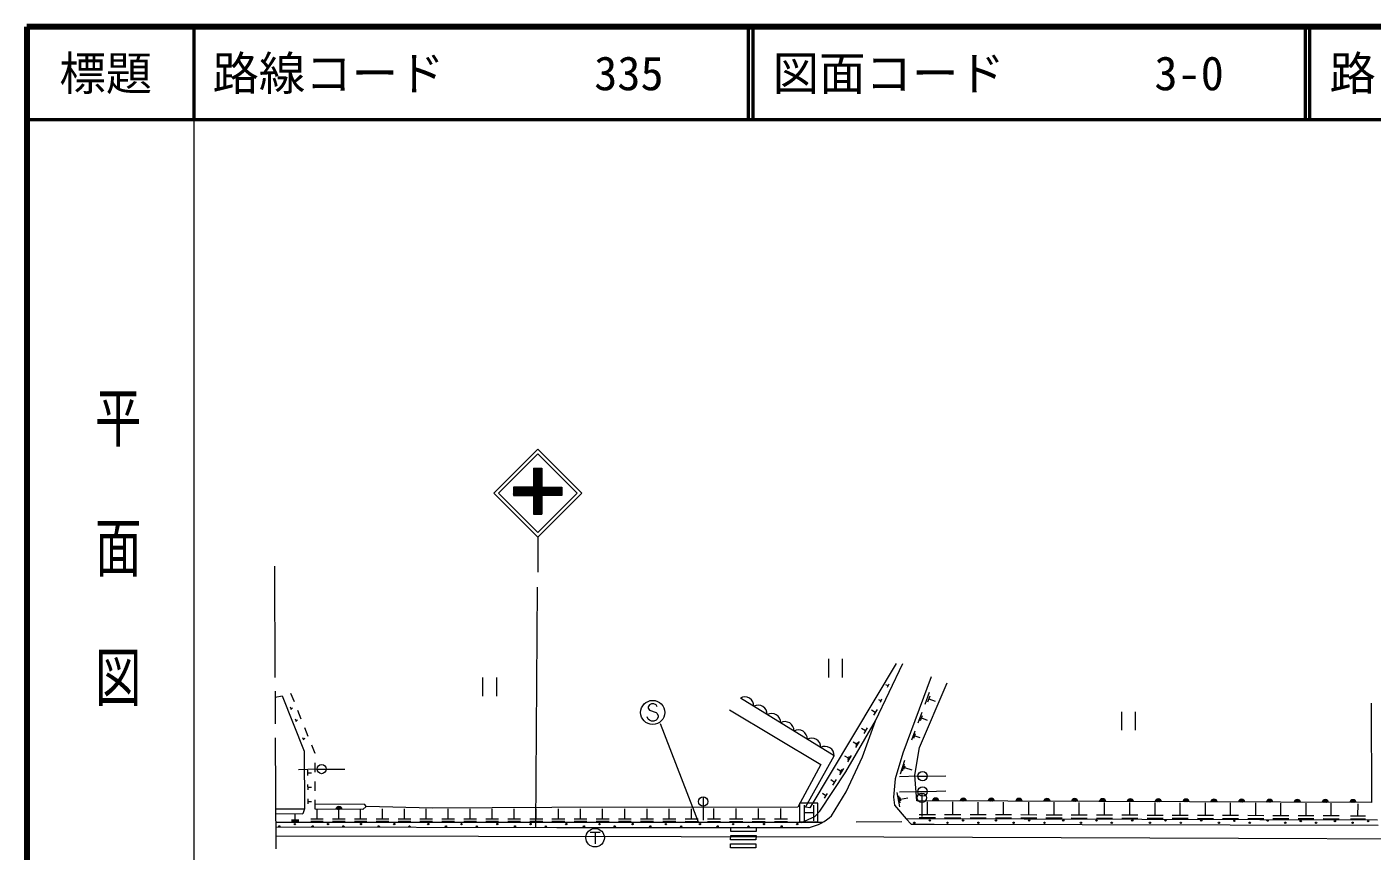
# Model space of a CAD drawing. Units: millimetres, scale not verified. Extents: x 40000 to 680000, y 20000 to 380000.
# Drawn here: x 40000 to 184981, y 291133 to 380000 of the extents above; entities that cross this region are included whole.
import ezdxf
from ezdxf.enums import TextEntityAlignment as Align

# ---------------------------------------------------------------- set-up
doc = ezdxf.new("R2010")
doc.units = ezdxf.units.MM
doc.header["$LTSCALE"] = 1000
doc.linetypes.add('CHAIN', pattern=[18.5, 12, -1.5, 3.5, -1.5])
for name, color, linetype, lineweight in [('M-BGD', 7, 'Continuous', 13), ('M-BGD-EXST', 7, 'Continuous', 13), ('M-BMK', 2, 'CHAIN', 13), ('M-BMK-OTRS', 5, 'Continuous', 13), ('M-STR-STRC', 7, 'Continuous', 13), ('M-TTL', 2, 'Continuous', 140), ('M-TTL-BAND', 7, 'Continuous', 13), ('M-TTL-LINE', 7, 'Continuous', 50)]:
    doc.layers.add(name, color=color, linetype=linetype, lineweight=lineweight)
doc.layers.add('M-TTL-TXT', color=7, linetype='Continuous')
doc.styles.add('@ＭＳ ゴシック', font='')
doc.styles.add('ＭＳ ゴシック', font='')
doc.styles.get('@ＭＳ ゴシック').set_extended_font_data('@MS Gothic')
doc.styles.get('ＭＳ ゴシック').set_extended_font_data('MS Gothic')

msp = doc.modelspace()

# ---------------------------------------------------------------- linework, layer by layer
at = {"layer": 'M-BGD'}
for p, q in [((126377, 311864), (126377, 309864)), ((127877, 311864), (127877, 309864)), ((133684, 311364), (124371, 295804)), ((89094, 309845), (89094, 307845)), ((90594, 309845), (90594, 307845)), ((132811, 308945), (132574, 309059)), ((132896, 309124), (132726, 308767)), ((66747, 307724), (67507, 307870)), ((68826, 307210), (68452, 308138)), ((126998, 301412), (116899, 307631)), ((132039, 307329), (131801, 307443)), ((132124, 307508), (131954, 307151)), ((136807, 306972), (137284, 308257)), ((137098, 307230), (137336, 307872)), ((137217, 307551), (137903, 307297)), ((68535, 306364), (68421, 306650)), ((68478, 306507), (68669, 306583)), ((69574, 305355), (69200, 306283)), ((131440, 306090), (131023, 306333)), ((131622, 306403), (131258, 305777)), ((136067, 304979), (136487, 306111)), ((157962, 306164), (157962, 304164)), ((159462, 306164), (159462, 304164)), ((184893, 307101), (184935, 296365)), ((69052, 305060), (68939, 305346)), ((68996, 305203), (69186, 305279)), ((136323, 305206), (136533, 305772)), ((136428, 305489), (137032, 305265)), ((69839, 303077), (69726, 303363)), ((69782, 303220), (69973, 303296)), ((70322, 303501), (69948, 304428)), ((130374, 304114), (129956, 304357)), ((130556, 304427), (130192, 303801)), ((135378, 303123), (135745, 304113)), ((135602, 303322), (135785, 303817)), ((135693, 303569), (136221, 303373)), ((71069, 301647), (70696, 302573)), ((71069, 301645), (71069, 301647)), ((129420, 302674), (129070, 302877)), ((129697, 302951), (129317, 302296)), ((129515, 302838), (129325, 302510)), ((71066, 299645), (71067, 300645)), ((128533, 301157), (128168, 301369)), ((128823, 301446), (128425, 300761)), ((128632, 301328), (128433, 300985)), ((134155, 299453), (134612, 300950)), ((134369, 299797), (134598, 300546)), ((134526, 299954), (134640, 300328)), ((134583, 300141), (135382, 299897)), ((71269, 299964), (69270, 299898)), ((70286, 299291), (70282, 299863)), ((70284, 299577), (70666, 299579)), ((71268, 299980), (72268, 299980)), ((72268, 299976), (74268, 299958)), ((127032, 298543), (126633, 298805)), ((127229, 298842), (126836, 298243)), ((127703, 299753), (127338, 299965)), ((127993, 300042), (127596, 299358)), ((127803, 299924), (127604, 299582)), ((136036, 299199), (134037, 299150)), ((136036, 299212), (137036, 299212)), ((137036, 299218), (139036, 299243)), ((70297, 297748), (70293, 298300)), ((70295, 298024), (70664, 298027)), ((71063, 297645), (71064, 298645)), ((126090, 297108), (125751, 297331)), ((126257, 297362), (125923, 296854)), ((134089, 295919), (133787, 297456)), ((136036, 297539), (134037, 297480)), ((136036, 297554), (137036, 297554)), ((137036, 297568), (139035, 297622)), ((70308, 296225), (70304, 296758)), ((70306, 296491), (70661, 296494)), ((71060, 295645), (71062, 296645)), ((125255, 296294), (123255, 296294)), ((123255, 296294), (123255, 294294)), ((123796, 294379), (123796, 296078)), ((124787, 296089), (124787, 294384)), ((125255, 294294), (125255, 296294)), ((134116, 296324), (133965, 297092)), ((134181, 296536), (134105, 296920)), ((134143, 296728), (134962, 296888)), ((184935, 296365), (135924, 296555)), ((137047, 295055), (137050, 296445)), ((139781, 295048), (139785, 296435)), ((142514, 295040), (142517, 296426)), ((145244, 295032), (145248, 296417)), ((147973, 295025), (147977, 296408)), ((150700, 295017), (150703, 296399)), ((153425, 295010), (153428, 296389)), ((156147, 295002), (156151, 296380)), ((158868, 294994), (158872, 296371)), ((161587, 294987), (161591, 296362)), ((164304, 294979), (164308, 296353)), ((167019, 294972), (167023, 296344)), ((169732, 294964), (169736, 296335)), ((172443, 294957), (172447, 296325)), ((175153, 294949), (175156, 296316)), ((177860, 294941), (177864, 296307)), ((180565, 294934), (180569, 296298)), ((183462, 294912), (183466, 296220)), ((66814, 295183), (69734, 295163)), ((69321, 294483), (68529, 294484)), ((69321, 294325), (68529, 294325)), ((68925, 294484), (68925, 295117)), ((71943, 294593), (70598, 294593)), ((71943, 294324), (70598, 294324)), ((76189, 295625), (71060, 295645)), ((71270, 294593), (71271, 295645)), ((74293, 294593), (72944, 294593)), ((74293, 294323), (72944, 294324)), ((73619, 294593), (73619, 295635)), ((76646, 294592), (75294, 294593)), ((76646, 294322), (75294, 294323)), ((75970, 294593), (75970, 295626)), ((79002, 294592), (77647, 294593)), ((79002, 294321), (77647, 294322)), ((78325, 294592), (78325, 295676)), ((81362, 294592), (80004, 294592)), ((81362, 294320), (80004, 294321)), ((80683, 294592), (80683, 295678)), ((83725, 294591), (82363, 294592)), ((83725, 294319), (82363, 294320)), ((83044, 294592), (83044, 295681)), ((86091, 294591), (84726, 294592)), ((86091, 294318), (84726, 294319)), ((85408, 294591), (85409, 295683)), ((88460, 294591), (87092, 294591)), ((88460, 294317), (87092, 294318)), ((87776, 294591), (87777, 295685)), ((90833, 294590), (89462, 294591)), ((90833, 294316), (89462, 294317)), ((90147, 294591), (90148, 295687)), ((93209, 294590), (91834, 294591)), ((93208, 294315), (91834, 294316)), ((92521, 294590), (92522, 295690)), ((95588, 294590), (94210, 294590)), ((95588, 294314), (94210, 294315)), ((94899, 294590), (94899, 295692)), ((97970, 294589), (96589, 294590)), ((97970, 294313), (96589, 294314)), ((97280, 294590), (97280, 295694)), ((100356, 294589), (98972, 294590)), ((100356, 294312), (98972, 294313)), ((99664, 294589), (99664, 295697)), ((102745, 294589), (101357, 294589)), ((102051, 294589), (102052, 295699)), ((105137, 294588), (103746, 294589)), ((104442, 294589), (104442, 295701)), ((107533, 294588), (106139, 294589)), ((106836, 294588), (106836, 295704)), ((109931, 294588), (108534, 294588)), ((109233, 294588), (109233, 295706)), ((112334, 294587), (110933, 294588)), ((111633, 294588), (111634, 295708)), ((114739, 294587), (113335, 294588)), ((114037, 294587), (114038, 295710)), ((117148, 294587), (115741, 294587)), ((116444, 294587), (116445, 295713)), ((119560, 294587), (118149, 294587)), ((118855, 294587), (118855, 295715)), ((121975, 294586), (120561, 294587)), ((121268, 294586), (121269, 295717)), ((123796, 295294), (124787, 295294)), ((185564, 294479), (134779, 294614)), ((137914, 294706), (136177, 294710)), ((137915, 295053), (136178, 295058)), ((140647, 294699), (138913, 294703)), ((140648, 295045), (138914, 295050)), ((143380, 295038), (141647, 295042)), ((143379, 294691), (141647, 294696)), ((146109, 294684), (144378, 294689)), ((146110, 295030), (144379, 295035)), ((148836, 294677), (147108, 294681)), ((148837, 295023), (147109, 295027)), ((151562, 294670), (149835, 294674)), ((151563, 295015), (149836, 295020)), ((154286, 294662), (152561, 294667)), ((154287, 295007), (152562, 295012)), ((157008, 294655), (155285, 294660)), ((157009, 295000), (155286, 295004)), ((159728, 294648), (158007, 294653)), ((159729, 294992), (158008, 294997)), ((162446, 294641), (160727, 294645)), ((162447, 294985), (160728, 294989)), ((165162, 294634), (163445, 294638)), ((165163, 294977), (163446, 294982)), ((167876, 294626), (166161, 294631)), ((167877, 294969), (166162, 294974)), ((170588, 294619), (168875, 294624)), ((170589, 294962), (168876, 294966)), ((173298, 294612), (171587, 294617)), ((173299, 294954), (171588, 294959)), ((176006, 294605), (174297, 294609)), ((176007, 294947), (174298, 294951)), ((178713, 294598), (177005, 294602)), ((178714, 294939), (177006, 294944)), ((181417, 294590), (179712, 294595)), ((181418, 294932), (179713, 294936)), ((184279, 294583), (182644, 294587)), ((184280, 294910), (182645, 294914)), ((125713, 294202), (66866, 294226)), ((102745, 294311), (101357, 294312)), ((105137, 294310), (103746, 294311)), ((107532, 294309), (106139, 294310)), ((109931, 294308), (108534, 294309)), ((112333, 294307), (110933, 294308)), ((114739, 294306), (113335, 294307)), ((117148, 294305), (115740, 294306)), ((119560, 294304), (118149, 294305)), ((121975, 294303), (120561, 294304)), ((123255, 294294), (125255, 294294))]:
    msp.add_line(p, q, dxfattribs=at)
for points in [[(125468, 295434), (128266, 299691), (131452, 305173), (134403, 311348)], [(137474, 309918), (134423, 301702), (133579, 298935), (133391, 296964), (133501, 296104)], [(135924, 296555), (135683, 299305), (136199, 302307), (139189, 309285)], [(67507, 307870), (69868, 301920), (69912, 295684)], [(115734, 306357), (125573, 300467), (123097, 295871), (96578, 295817), (83716, 295752), (76558, 295960)], [(126711, 294952), (128301, 297535), (130052, 301287), (131452, 305173)], [(124371, 295804), (123933, 295877), (126998, 301412)], [(76189, 295625), (76558, 295960), (76432, 296160), (71061, 296187)], [(133501, 296104), (134779, 294614), (135314, 294025), (137777, 294037), (185651, 293945)], [(66811, 295684), (69912, 295684), (69734, 295163)], [(123498, 294203), (124937, 294850), (125468, 295434)], [(66822, 293752), (97100, 293694), (124347, 293693)]]:
    msp.add_lwpolyline(points, dxfattribs=at)
for centre, radius in [((71768, 299980), 500), ((136536, 299212), 500), ((136536, 297554), 500), ((137315, 294438), 70), ((140896, 294438), 70), ((144443, 294438), 70), ((148024, 294438), 70), ((151696, 294438), 70), ((155277, 294438), 70), ((159135, 294438), 70), ((162716, 294438), 70), ((166564, 294438), 70), ((170146, 294399), 70), ((173715, 294418), 70), ((177296, 294368), 70), ((180974, 294368), 70), ((184555, 294368), 70), ((67205, 293804), 70), ((68881, 294051), 70), ((70786, 293804), 70), ((72462, 294051), 70), ((74111, 293804), 70), ((76009, 294051), 70), ((77915, 293804), 70), ((79590, 294051), 70), ((81239, 293804), 70), ((83262, 294051), 70), ((85167, 293804), 70), ((86843, 294051), 70), ((88491, 293804), 70), ((90701, 294051), 70), ((92606, 293804), 70), ((94282, 294051), 70), ((95931, 293804), 70), ((98130, 294051), 70), ((100036, 293804), 70), ((101711, 294051), 70), ((103360, 293804), 70), ((105281, 294051), 70), ((107186, 293804), 70), ((108862, 294051), 70), ((110511, 293804), 70), ((112540, 294051), 70), ((114445, 293804), 70), ((116121, 294051), 70), ((117770, 293804), 70), ((119443, 294051), 70), ((121348, 293804), 70), ((123024, 294051), 70), ((135639, 294191), 70), ((139220, 294191), 70), ((142545, 294191), 70), ((146349, 294191), 70), ((149673, 294191), 70), ((153601, 294191), 70), ((156925, 294191), 70), ((161040, 294191), 70), ((164365, 294191), 70), ((168470, 294191), 70), ((171794, 294191), 70), ((175620, 294191), 70), ((178945, 294191), 70), ((182879, 294191), 70)]:
    msp.add_circle(centre, radius, dxfattribs=at)
for centre, radius, start, end in [((117375, 306789), 968, 357.27611, 119.47177), ((118818, 305900), 968, 357.27611, 119.47177), ((120260, 305012), 968, 357.27611, 119.47177), ((121703, 304123), 968, 357.27611, 119.47177), ((123146, 303235), 968, 357.27611, 119.47177), ((124589, 302347), 968, 357.27611, 119.47177), ((126031, 301458), 968, 357.27611, 119.47177), ((73624, 295581), 354, 8.5645, 170.96968), ((73624, 295581), 283, 10.78854, 168.74564), ((73624, 295581), 212, 14.53487, 164.99932), ((137929, 296493), 354, 8.57539, 170.98057), ((137929, 296493), 283, 10.79943, 168.75653), ((137929, 296493), 212, 14.54576, 165.01021), ((137929, 296493), 142, 22.25749, 157.29848), ((137929, 296493), 100, 32.57515, 146.98081), ((140929, 296481), 354, 8.57539, 170.98057), ((140929, 296481), 283, 10.79943, 168.75653), ((140929, 296481), 212, 14.54576, 165.01021), ((140929, 296481), 142, 22.25749, 157.29848), ((140929, 296481), 100, 32.57515, 146.98081), ((143929, 296470), 354, 8.57539, 170.98057), ((143929, 296470), 283, 10.79943, 168.75653), ((143929, 296470), 212, 14.54576, 165.01021), ((143929, 296470), 142, 22.25749, 157.29848), ((143929, 296470), 100, 32.57515, 146.98081), ((146929, 296458), 354, 8.57539, 170.98057), ((146929, 296458), 283, 10.79943, 168.75653), ((146929, 296458), 212, 14.54576, 165.01021), ((146929, 296458), 142, 22.25749, 157.29848), ((146929, 296458), 100, 32.57515, 146.98081), ((149929, 296447), 354, 8.57539, 170.98057), ((149929, 296447), 283, 10.79943, 168.75653), ((149929, 296447), 212, 14.54576, 165.01021), ((149929, 296447), 142, 22.25749, 157.29848), ((149929, 296447), 100, 32.57515, 146.98081), ((152929, 296435), 354, 8.57539, 170.98057), ((152929, 296435), 283, 10.79943, 168.75653), ((152929, 296435), 212, 14.54576, 165.01021), ((152929, 296435), 142, 22.25749, 157.29848), ((152929, 296435), 100, 32.57515, 146.98081), ((155929, 296423), 354, 8.57539, 170.98057), ((155929, 296423), 283, 10.79943, 168.75653), ((155929, 296423), 212, 14.54576, 165.01021), ((155929, 296423), 142, 22.25749, 157.29848), ((155929, 296423), 100, 32.57515, 146.98081), ((158929, 296412), 354, 8.57539, 170.98057), ((158929, 296412), 283, 10.79943, 168.75653), ((158929, 296412), 212, 14.54576, 165.01021), ((158929, 296412), 142, 22.25749, 157.29848), ((158929, 296412), 100, 32.57515, 146.98081), ((161929, 296400), 354, 8.57539, 170.98057), ((161929, 296400), 283, 10.79943, 168.75653), ((161929, 296400), 212, 14.54576, 165.01021), ((161929, 296400), 142, 22.25749, 157.29848), ((161929, 296400), 100, 32.57515, 146.98081), ((164929, 296388), 354, 8.57539, 170.98057), ((164929, 296388), 283, 10.79943, 168.75653), ((164929, 296388), 212, 14.54576, 165.01021), ((164929, 296388), 142, 22.25749, 157.29848), ((164929, 296388), 100, 32.57515, 146.98081), ((167929, 296377), 354, 8.57539, 170.98057), ((167929, 296377), 283, 10.79943, 168.75653), ((167929, 296377), 212, 14.54576, 165.01021), ((167929, 296377), 142, 22.25749, 157.29848), ((167929, 296377), 100, 32.57515, 146.98081), ((170929, 296365), 354, 8.57539, 170.98057), ((170929, 296365), 283, 10.79943, 168.75653), ((170929, 296365), 212, 14.54576, 165.01021), ((170929, 296365), 142, 22.25749, 157.29848), ((170929, 296365), 100, 32.57515, 146.98081), ((173929, 296354), 354, 8.57539, 170.98057), ((173929, 296354), 283, 10.79943, 168.75653), ((173929, 296354), 212, 14.54576, 165.01021), ((173929, 296354), 142, 22.25749, 157.29848), ((173929, 296354), 100, 32.57515, 146.98081), ((176929, 296342), 354, 8.57539, 170.98057), ((176929, 296342), 283, 10.79943, 168.75653), ((176929, 296342), 212, 14.54576, 165.01021), ((176929, 296342), 142, 22.25749, 157.29848), ((176929, 296342), 100, 32.57515, 146.98081), ((179929, 296330), 354, 8.57539, 170.98057), ((179929, 296330), 283, 10.79943, 168.75653), ((179929, 296330), 212, 14.54576, 165.01021), ((179929, 296330), 142, 22.25749, 157.29848), ((179929, 296330), 100, 32.57515, 146.98081), ((182929, 296319), 354, 8.57539, 170.98057), ((182929, 296319), 283, 10.79943, 168.75653), ((182929, 296319), 212, 14.54576, 165.01021), ((182929, 296319), 142, 22.25749, 157.29848), ((182929, 296319), 100, 32.57515, 146.98081), ((73624, 295581), 142, 22.2466, 157.28759), ((73624, 295581), 100, 32.56426, 146.96992), ((123407, 298309), 4710, 281.50688, 314.54847)]:
    msp.add_arc(centre, radius, start, end, dxfattribs=at)
at = {"layer": 'M-BGD-EXST'}
for p, q in [((100690, 293178), (101790, 293178)), ((101240, 293178), (101240, 291928))]:
    msp.add_line(p, q, dxfattribs=at)
msp.add_circle((101240, 292578), 1000, dxfattribs=at)
at = {"layer": 'M-BMK'}
msp.add_line((66671, 321863), (66841, 290077), dxfattribs=at)
at = {"layer": 'M-BMK-OTRS'}
msp.add_lwpolyline([(66827, 292785), (132370, 292684), (227874, 292318), (300395, 292164), (348352, 291954), (404780, 291772), (502385, 291320), (569351, 291219)], dxfattribs=at)
at = {"layer": 'M-STR-STRC'}
for p, q in [((90325, 329720), (95063, 334457)), ((90820, 329720), (95063, 333962)), ((95063, 334457), (99801, 329720)), ((95063, 333962), (99306, 329720)), ((94604, 332423), (95504, 332423)), ((94604, 332423), (94604, 330390)), ((94604, 332375), (94652, 332423)), ((94604, 332233), (94794, 332423)), ((94604, 332092), (94935, 332423)), ((94604, 331950), (95076, 332423)), ((94604, 331809), (95218, 332423)), ((94604, 331667), (95359, 332423)), ((94604, 331526), (95501, 332423)), ((95504, 331466), (94604, 332366)), ((94604, 331385), (95504, 332285)), ((95504, 331324), (94604, 332224)), ((94604, 331243), (95504, 332143)), ((95504, 331183), (94604, 332083)), ((95504, 331607), (94688, 332423)), ((95504, 331749), (94830, 332423)), ((95504, 331890), (94971, 332423)), ((95504, 332031), (95112, 332423)), ((95504, 332173), (95254, 332423)), ((95504, 332314), (95395, 332423)), ((95504, 332423), (95504, 330390)), ((93841, 329490), (95504, 331153)), ((93982, 329490), (95504, 331012)), ((94124, 329490), (95504, 330870)), ((94265, 329490), (95504, 330729)), ((94407, 329490), (95504, 330588)), ((94604, 331102), (95504, 332002)), ((95504, 331041), (94604, 331941)), ((94604, 330960), (95504, 331860)), ((95504, 330900), (94604, 331800)), ((94604, 330819), (95504, 331719)), ((95504, 330759), (94604, 331659)), ((94604, 330677), (95504, 331577)), ((95504, 330617), (94604, 331517)), ((94604, 330536), (95504, 331436)), ((95504, 330476), (94604, 331376)), ((94604, 330395), (95504, 331295)), ((96348, 329490), (94604, 331234)), ((96207, 329490), (94604, 331093)), ((96065, 329490), (94604, 330952)), ((95924, 329490), (94604, 330810)), ((95782, 329490), (94604, 330669)), ((90325, 329720), (95063, 324982)), ((90820, 329720), (95063, 325477)), ((94604, 330390), (92442, 330390)), ((92442, 330390), (92442, 329490)), ((92442, 330354), (92478, 330390)), ((92442, 330213), (92620, 330390)), ((92442, 330071), (92761, 330390)), ((92442, 329930), (92902, 330390)), ((92442, 329789), (93044, 330390)), ((92442, 329647), (93185, 330390)), ((92442, 329506), (93327, 330390)), ((93237, 329490), (92442, 330285)), ((93095, 329490), (92442, 330143)), ((92954, 329490), (92442, 330002)), ((92812, 329490), (92442, 329860)), ((92671, 329490), (92442, 329719)), ((92530, 329490), (92442, 329578)), ((92442, 329490), (94604, 329490)), ((93378, 329490), (92478, 330390)), ((92568, 329490), (93468, 330390)), ((93520, 329490), (92620, 330390)), ((92710, 329490), (93610, 330390)), ((93661, 329490), (92761, 330390)), ((92851, 329490), (93751, 330390)), ((93802, 329490), (92902, 330390)), ((92992, 329490), (93892, 330390)), ((93944, 329490), (93044, 330390)), ((93134, 329490), (94034, 330390)), ((94085, 329490), (93185, 330390)), ((93275, 329490), (94175, 330390)), ((94227, 329490), (93327, 330390)), ((93417, 329490), (94317, 330390)), ((94368, 329490), (93468, 330390)), ((93558, 329490), (94458, 330390)), ((94510, 329490), (93610, 330390)), ((93699, 329490), (94599, 330390)), ((95504, 328637), (93751, 330390)), ((95504, 328779), (93892, 330390)), ((95504, 328920), (94034, 330390)), ((95504, 329062), (94175, 330390)), ((95504, 329203), (94317, 330390)), ((95504, 329344), (94458, 330390)), ((94548, 329490), (95504, 330446)), ((95504, 329486), (94599, 330390)), ((95641, 329490), (94604, 330527)), ((94604, 329405), (95589, 330390)), ((94604, 329263), (95731, 330390)), ((94604, 329122), (95872, 330390)), ((94604, 328980), (96014, 330390)), ((94604, 328839), (96155, 330390)), ((94604, 328698), (96297, 330390)), ((94604, 329490), (94604, 327458)), ((94604, 328556), (95504, 329456)), ((95504, 328496), (94604, 329396)), ((94604, 328415), (95504, 329315)), ((95504, 328354), (94604, 329254)), ((94604, 328273), (95504, 329173)), ((95504, 328213), (94604, 329113)), ((95063, 325477), (99306, 329720)), ((95063, 324982), (99801, 329720)), ((95504, 329490), (95504, 327458)), ((95538, 329490), (96438, 330390)), ((96489, 329490), (95589, 330390)), ((95679, 329490), (96579, 330390)), ((96631, 329490), (95731, 330390)), ((95821, 329490), (96721, 330390)), ((96772, 329490), (95872, 330390)), ((95962, 329490), (96862, 330390)), ((96914, 329490), (96014, 330390)), ((96104, 329490), (97004, 330390)), ((97055, 329490), (96155, 330390)), ((96245, 329490), (97145, 330390)), ((97197, 329490), (96297, 330390)), ((96386, 329490), (97286, 330390)), ((97338, 329490), (96438, 330390)), ((96528, 329490), (97428, 330390)), ((97479, 329490), (96579, 330390)), ((96669, 329490), (97569, 330390)), ((97621, 329490), (96721, 330390)), ((96811, 329490), (97665, 330345)), ((97665, 329587), (96862, 330390)), ((96952, 329490), (97665, 330204)), ((97665, 329728), (97004, 330390)), ((97094, 329490), (97665, 330062)), ((97665, 329870), (97145, 330390)), ((97235, 329490), (97665, 329921)), ((97665, 330011), (97286, 330390)), ((97376, 329490), (97665, 329779)), ((97665, 330153), (97428, 330390)), ((97518, 329490), (97665, 329638)), ((97665, 330294), (97569, 330390)), ((97659, 329490), (97665, 329496)), ((94604, 328132), (95504, 329032)), ((95504, 328072), (94604, 328972)), ((94604, 327990), (95504, 328890)), ((95504, 327930), (94604, 328830)), ((94604, 327849), (95504, 328749)), ((95504, 327789), (94604, 328689)), ((94604, 327708), (95504, 328608)), ((95504, 327647), (94604, 328547)), ((94604, 327566), (95504, 328466)), ((95504, 327506), (94604, 328406)), ((95411, 327458), (94604, 328265)), ((95269, 327458), (94604, 328123)), ((95128, 327458), (94604, 327982)), ((94986, 327458), (94604, 327840)), ((94845, 327458), (94604, 327699)), ((94637, 327458), (95504, 328325)), ((94778, 327458), (95504, 328183)), ((94920, 327458), (95504, 328042)), ((95061, 327458), (95504, 327901)), ((95202, 327458), (95504, 327759)), ((94704, 327458), (94604, 327557)), ((94604, 327458), (95504, 327458)), ((95344, 327458), (95504, 327618)), ((95485, 327458), (95504, 327476)), ((95063, 324982), (95063, 321194)), ((94850, 293698), (95032, 319586)), ((107094, 306909), (106976, 306673)), ((106976, 306673), (106976, 306555)), ((106976, 306555), (107094, 306318)), ((107330, 307028), (107094, 306909)), ((107094, 306318), (107803, 306082)), ((107566, 307028), (107330, 307028)), ((107803, 306909), (107566, 307028)), ((107921, 306673), (107803, 306909)), ((107803, 306082), (107921, 305964)), ((107921, 305964), (108039, 305728)), ((106976, 305373), (106857, 305609)), ((107094, 305255), (106976, 305373)), ((107330, 305137), (107094, 305255)), ((107566, 305137), (107330, 305137)), ((107803, 305255), (107566, 305137)), ((107921, 305373), (107803, 305255)), ((108039, 305609), (107921, 305373)), ((108039, 305728), (108039, 305609)), ((108255, 304875), (112333, 294307)), ((136464, 297378), (136464, 294878)), ((112888, 296977), (112888, 294477)), ((129359, 294294), (134284, 294325))]:
    msp.add_line(p, q, dxfattribs=at)
msp.add_lwpolyline([(95504, 330390), (97665, 330390), (97665, 329490), (95504, 329490)], dxfattribs=at)
for points in [[(115863, 293694), (118594, 293693), (118589, 293243), (115858, 293244)], [(115841, 291929), (118572, 291929), (118567, 291479), (115835, 291479)], [(115852, 292811), (118583, 292811), (118578, 292361), (115847, 292361)]]:
    msp.add_lwpolyline(points, close=True, dxfattribs=at)
for centre, radius in [((107448, 306082), 1300), ((136464, 296878), 500), ((112888, 296477), 500)]:
    msp.add_circle(centre, radius, dxfattribs=at)
at = {"layer": 'M-TTL'}
for p, q in [((40000, 380000), (40000, 20000)), ((680000, 380000), (40000, 380000))]:
    msp.add_line(p, q, dxfattribs=at)
at = {"layer": 'M-TTL-BAND'}
msp.add_line((58000, 370000), (58000, 20000), dxfattribs=at)
at = {"layer": 'M-TTL-LINE'}
for p, q in [((58000, 380000), (58000, 370000)), ((117750, 380000), (117750, 370000)), ((118250, 380000), (118250, 370000)), ((177750, 380000), (177750, 370000)), ((178250, 380000), (178250, 370000)), ((40000, 370000), (680000, 370000))]:
    msp.add_line(p, q, dxfattribs=at)

# ---------------------------------------------------------------- texts
at = {"layer": 'M-TTL-BAND', "style": '@ＭＳ ゴシック', "width": 1.4}
msp.add_text('平  面  図', height=3666, rotation=270, dxfattribs=at).set_placement((49777, 306475), align=Align.MIDDLE_RIGHT)
at = {"layer": 'M-TTL-TXT', "style": 'ＭＳ ゴシック'}
msp.add_text('標題', height=3666, dxfattribs=at).set_placement((48500, 375000), align=Align.MIDDLE_CENTER)
for s, p in [('路線コード', (60000, 375000)), ('図面コード', (120380, 375000)), ('路 線 名', (180380, 375000)), ('335', (101142, 375000)), ('3-0', (161521, 375000))]:
    msp.add_text(s, height=3666, dxfattribs=at).set_placement(p, align=Align.MIDDLE_LEFT)

doc.saveas('drawing.dxf')
